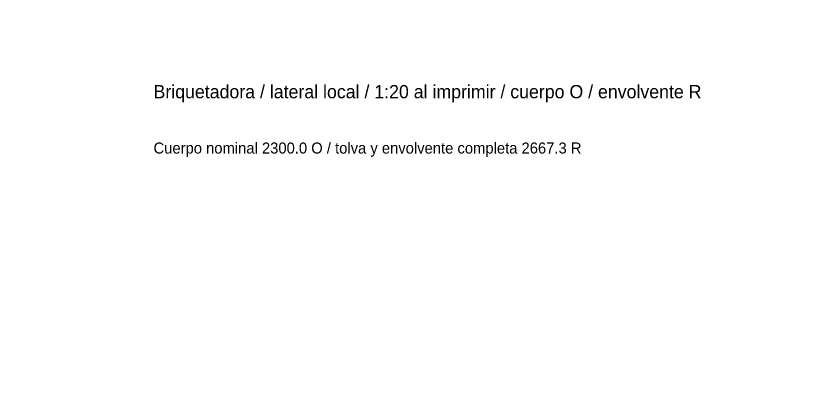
# Model space of a CAD drawing. Header units: millimetres. Extents: x -191664 to 191490, y -197311 to 10263.
# Drawn here: x -624 to 2927, y -107494 to -105776 of the extents above; entities that cross this region are included whole.
import ezdxf

# ---------------------------------------------------------------- set-up
doc = ezdxf.new("R2010")
doc.units = ezdxf.units.MM
doc.layers.add('R15_COTAS_TRANSPORTE_P', color=1, linetype='Continuous', lineweight=0)
doc.layers.add('TEXTOS', color=4, linetype='Continuous', lineweight=0)
doc.dimstyles.new('PLANTA_20', dxfattribs={"dimtxt": 50, "dimasz": 30, "dimexe": 30, "dimexo": 16, "dimgap": 20, "dimtad": 1, "dimtih": 1, "dimtoh": 1, "dimdec": 1, "dimzin": 0, "dimdsep": 46, "dimcen": 0.09, "dimadec": 0, "dimazin": 0, "dimtfac": 1, "dimtdec": 4, "dimtofl": 0, "dimtmove": 0, "dimatfit": 3, "dimfxl": 1, "dimtolj": 1, "dimtzin": 0, "dimarcsym": 0})

# ---------------------------------------------------------------- blocks, each defined once
blk = doc.blocks.new('*D131')
at = {"layer": 'Defpoints', "color": 0, "transparency": 16777216}
for p in [(1100, -183968.1), (1139.8, -184162.7), (1104.6, -184212), (1304.6, -184212), (1304.6, -184212)]:
    blk.add_point(p, dxfattribs=at)
at = {"layer": 'R15_COTAS_TRANSPORTE_P', "color": 0, "lineweight": -2, "transparency": 16777216}
blk.add_arc((1304.6, -184212), 172, 140.0034, 169.9966, dxfattribs=at)
at = {"layer": 'R15_COTAS_TRANSPORTE_P', "color": 0, "transparency": 16777216}
for points in [[(1169.3, -184097.9), (1176.3, -184105), (1194, -184080.2)], [(1140.2, -184182.6), (1130.2, -184181.7), (1132.6, -184212)]]:
    blk.add_solid(points, dxfattribs=at)
blk = doc.blocks.new('*D132')
at = {"layer": 'Defpoints', "color": 0, "transparency": 16777216}
for p in [(-500, -194490), (-500, -194490), (500, -194490), (203.3, -194656.7), (439.7, -194832)]:
    blk.add_point(p, dxfattribs=at)
at = {"layer": 'R15_COTAS_TRANSPORTE_P', "color": 0, "lineweight": -2, "transparency": 16777216}
blk.add_arc((-500, -194490), 722.8, 342.3783, 357.6217, dxfattribs=at)
at = {"layer": 'R15_COTAS_TRANSPORTE_P', "color": 0, "transparency": 16777216}
for points in [[(217.2, -194519.9), (227.1, -194520.1), (222.8, -194490)], [(193.6, -194710.4), (184.1, -194707.2), (179.2, -194737.2)]]:
    blk.add_solid(points, dxfattribs=at)
blk = doc.blocks.new('*D133')
at = {"layer": 'Defpoints', "color": 0, "transparency": 16777216}
for p in [(439.7, -194148), (217.9, -194406.1), (-500, -194490), (-500, -194490), (500, -194490)]:
    blk.add_point(p, dxfattribs=at)
at = {"layer": 'R15_COTAS_TRANSPORTE_P', "color": 0, "lineweight": -2, "transparency": 16777216}
blk.add_arc((-500, -194490), 722.8, 2.3783, 17.6217, dxfattribs=at)
at = {"layer": 'R15_COTAS_TRANSPORTE_P', "color": 0, "transparency": 16777216}
for points in [[(184.1, -194272.8), (193.6, -194269.6), (179.2, -194242.8)], [(227.1, -194459.9), (217.2, -194460.1), (222.8, -194490)]]:
    blk.add_solid(points, dxfattribs=at)

msp = doc.modelspace()

# ---------------------------------------------------------------- texts
at = {"layer": 'TEXTOS'}
for s, height, p in [('Briquetadora / lateral local / 1:20 al imprimir / cuerpo O / envolvente R', 60, (0, -106150)), ('Cuerpo nominal 2300.0 O / tolva y envolvente completa 2667.3 R', 50, (0, -106400))]:
    msp.add_text(s, height=height, dxfattribs=at).set_placement(p)

# ---------------------------------------------------------------- dimensions: what is measured, and where the dimension line sits
at = {"layer": 'R15_COTAS_TRANSPORTE_P'}
for base, line1, line2, picture, middle in [((217.89, -194406.09), ((-500, -194490), (500, -194490)), ((-500, -194490), (439.69, -194147.98)), '*D133', (191490.46, -33543.69)), ((203.29, -194656.68), ((-500, -194490), (500, -194490)), ((-500, -194490), (439.69, -194832.02)), '*D132', (-191664.11, -34001.98)), ((1139.8, -184162.66), ((1304.62, -184212), (1104.62, -184212)), ((1304.62, -184212), (1100, -183968.15)), '*D131', (-166426.35, -78863.51))]:
    dim = msp.add_angular_dim_2l(base=base, line1=line1, line2=line2, dimstyle='PLANTA_20', dxfattribs=at)
    dim.commit()
    dim.dimension.update_dxf_attribs({"geometry": picture, "text_midpoint": middle})

doc.saveas('drawing.dxf')
